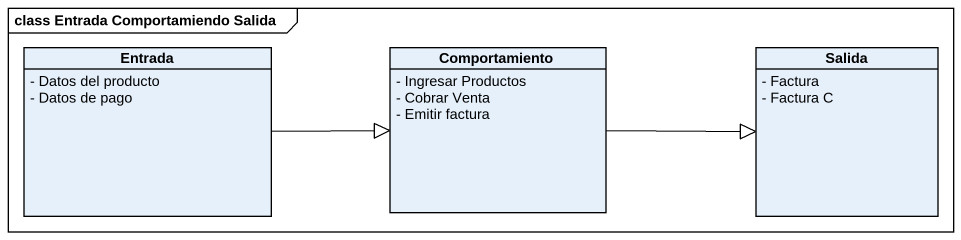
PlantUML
@startuml
mainframe class Entrada Comportamiendo Salida
hide circle
hide empty members
skinparam classAttributeIconSize 0
class Entrada {
  - Datos del producto
  - Datos de pago
}
class Comportamiento {
  - Ingresar Productos
  - Cobrar Venta
  - Emitir factura
}
class Salida {
  - Factura
  - Factura C
}
Entrada -right-|> Comportamiento
Comportamiento -right-|> Salida
@enduml
